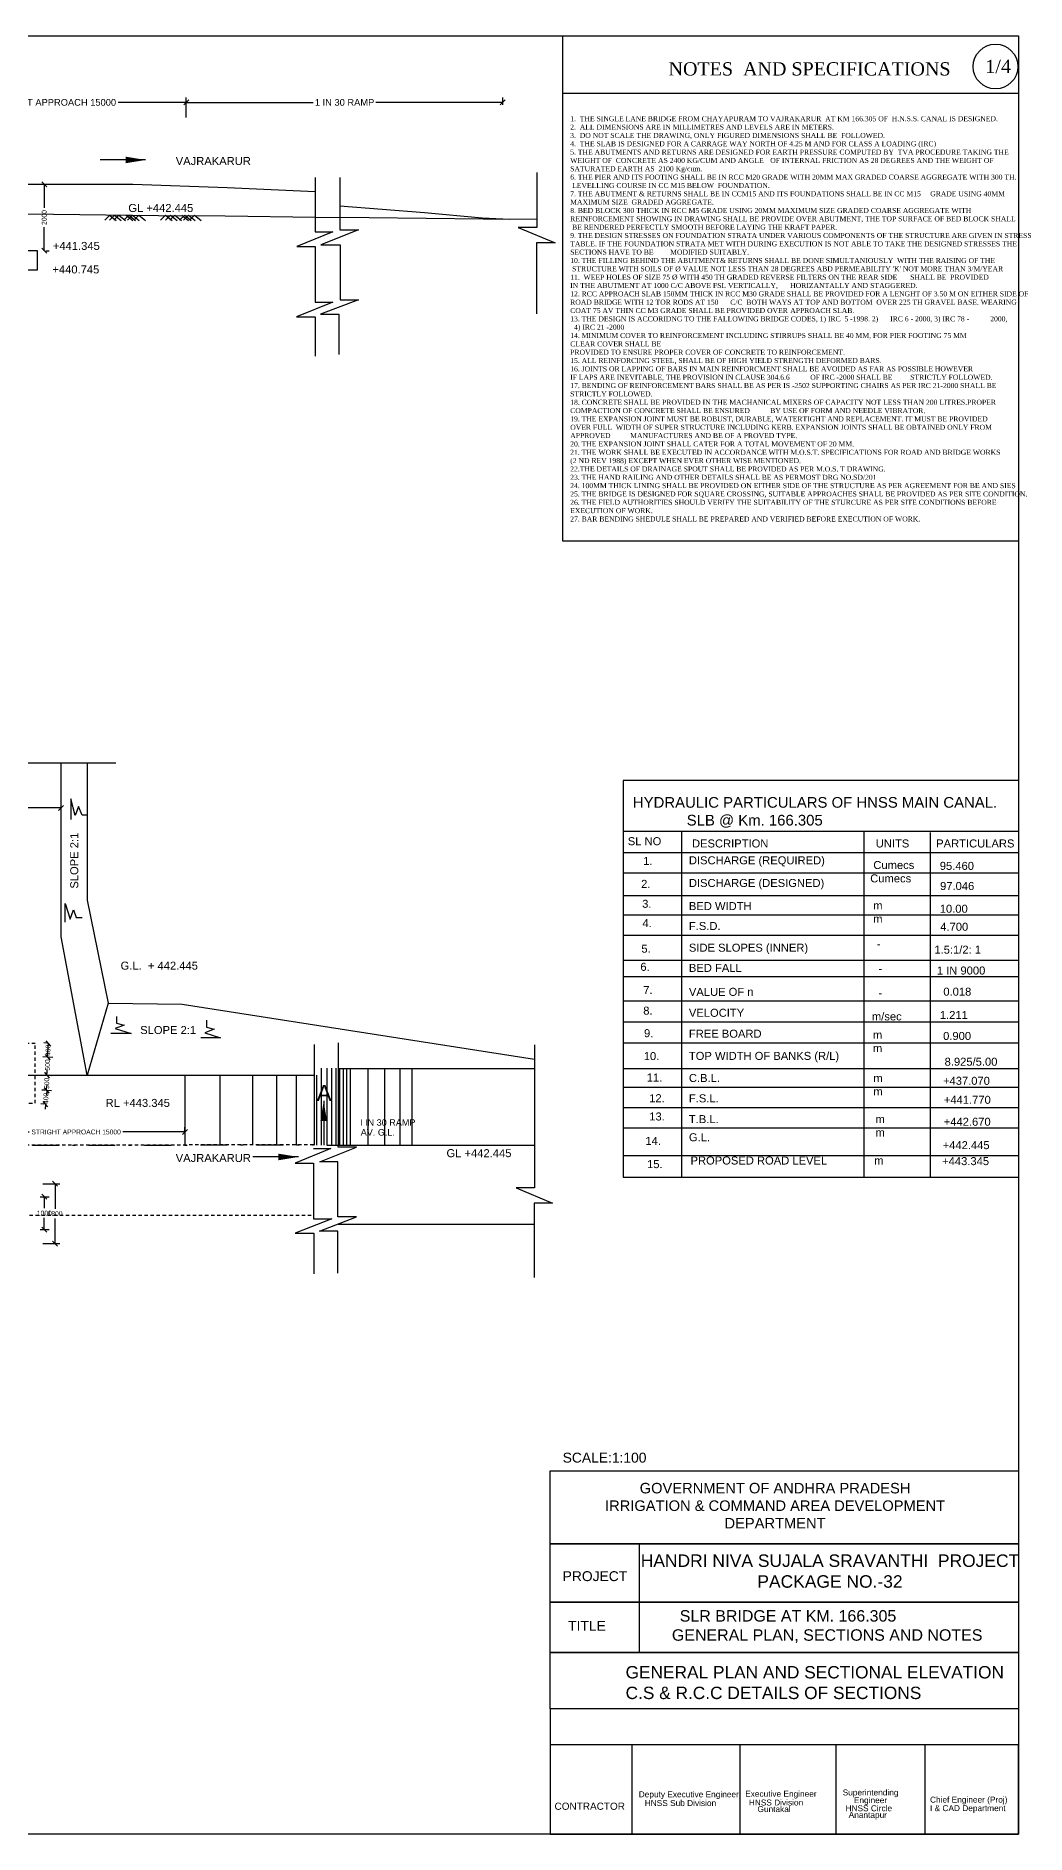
# Model space of a CAD drawing. Header units: inches. Extents: x 214 to 450, y 289 to 479.
# Drawn here: x 273.6 to 310.8, y 289.3 to 356.7 of the extents above; entities that cross this region are included whole.
import ezdxf

# ---------------------------------------------------------------- set-up
doc = ezdxf.new("R2010")
doc.units = ezdxf.units.IN
doc.header["$MEASUREMENT"] = 0
doc.linetypes.add('DASHDOT', pattern=[1, 0.5, -0.25, 0, -0.25])
doc.linetypes.add('HIDDEN', pattern=[9.525, 6.35, -3.175])
for name, color, linetype in [('DIMENSION', 255, 'Continuous'), ('DRAWING', 2, 'Continuous'), ('HATCH', 7, 'Continuous'), ('TEXT', 255, 'Continuous')]:
    doc.layers.add(name, color=color, linetype=linetype)
doc.styles.get("Standard").update_dxf_attribs({"font": 'arial.ttf'})
doc.dimstyles.get("Standard").update_dxf_attribs({"dimtxt": 0.18, "dimasz": 0.1875, "dimexe": 0.18, "dimexo": 0.0625, "dimgap": 0.09, "dimtad": 0, "dimtih": 1, "dimtoh": 1, "dimdec": 4, "dimzin": 0, "dimdsep": 46, "dimtxsty": 'Standard', "dimcen": 0.09, "dimadec": 0, "dimazin": 0, "dimtfac": 1, "dimtdec": 4, "dimtofl": 0, "dimtmove": 0, "dimatfit": 3, "dimfxl": 1, "dimtolj": 1, "dimtzin": 0, "dimarcsym": 0})

# ---------------------------------------------------------------- blocks, each defined once
blk = doc.blocks.new('_Oblique')
at = {"color": 0, "linetype": 'ByBlock', "lineweight": -2}
blk.add_line((-0.5, -0.5), (0.5, 0.5), dxfattribs=at)
blk = doc.blocks.new('*D4')
at = {"layer": 'Defpoints', "color": 0, "ltscale": 0.02, "transparency": 16777216}
for p in [(268.891, 315.635), (268.891, 315.583), (279.209, 315.583)]:
    blk.add_point(p, dxfattribs=at)
at = {"layer": 'DIMENSION', "color": 0, "lineweight": -2, "ltscale": 0.02, "transparency": 16777216}
for p, q in [((268.891, 315.645), (268.891, 315.815)), ((268.891, 315.635), (273.376, 315.635)), ((279.209, 315.635), (276.886, 315.635)), ((279.209, 315.645), (279.209, 315.815))]:
    blk.add_line(p, q, dxfattribs=at)
at = {"layer": 'DIMENSION', "color": 0, "lineweight": -2, "ltscale": 0.02, "transparency": 16777216, "xscale": 0.1875, "yscale": 0.1875, "zscale": 0.1875, "rotation": 180}
blk.add_blockref('_Oblique', (268.891, 315.635), dxfattribs=at)
at = {"layer": 'DIMENSION', "color": 0, "lineweight": -2, "ltscale": 0.02, "transparency": 16777216, "xscale": 0.1875, "yscale": 0.1875, "zscale": 0.1875}
blk.add_blockref('_Oblique', (279.209, 315.635), dxfattribs=at)
at = {"layer": 'DIMENSION', "color": 0, "ltscale": 0.02, "transparency": 16777216, "insert": (275.131, 315.635), "char_height": 0.18, "attachment_point": 5}
blk.add_mtext('\\A1;STRIGHT APPROACH 15000', dxfattribs=at)
blk = doc.blocks.new('*D5')
at = {"layer": 'Defpoints', "color": 0, "ltscale": 0.02, "transparency": 16777216}
for p in [(273.982, 318.452), (274.072, 318.447), (273.947, 317.769)]:
    blk.add_point(p, dxfattribs=at)
at = {"layer": 'DIMENSION', "color": 0, "lineweight": -2, "ltscale": 0.02, "transparency": 16777216}
for p, q in [((274.045, 318.449), (274.252, 318.438)), ((274.072, 318.447), (274.072, 318.437)), ((274.009, 317.766), (274.216, 317.755)), ((274.037, 317.765), (274.042, 317.859))]:
    blk.add_line(p, q, dxfattribs=at)
at = {"layer": 'DIMENSION', "color": 0, "lineweight": -2, "ltscale": 0.02, "transparency": 16777216, "xscale": 0.1875, "yscale": 0.1875, "zscale": 0.1875}
for p, rotation in [((274.072, 318.447), 86.99053569068286), ((274.037, 317.765), 266.9905356906829)]:
    blk.add_blockref('_Oblique', p, dxfattribs=dict(at, rotation=rotation))
at = {"layer": 'DIMENSION', "color": 0, "ltscale": 0.02, "transparency": 16777216, "insert": (274.057, 318.148), "char_height": 0.18, "attachment_point": 5, "rotation": 90}
blk.add_mtext('\\A1;500', dxfattribs=at)
blk = doc.blocks.new('*D6')
at = {"layer": 'Defpoints', "color": 0, "ltscale": 0.02, "transparency": 16777216}
for p in [(273.997, 317.765), (274.037, 317.765), (273.988, 317.198)]:
    blk.add_point(p, dxfattribs=at)
at = {"layer": 'DIMENSION', "color": 0, "lineweight": -2, "ltscale": 0.02, "transparency": 16777216}
for p, q in [((274.037, 317.765), (274.04, 317.952)), ((274.06, 317.764), (274.217, 317.762)), ((274.027, 317.197), (274.024, 317.01)), ((274.05, 317.197), (274.207, 317.194))]:
    blk.add_line(p, q, dxfattribs=at)
at = {"layer": 'DIMENSION', "color": 0, "lineweight": -2, "ltscale": 0.02, "transparency": 16777216, "xscale": 0.1875, "yscale": 0.1875, "zscale": 0.1875}
for p, rotation in [((274.037, 317.765), 269.0419092691948), ((274.027, 317.197), 89.04190926919476)]:
    blk.add_blockref('_Oblique', p, dxfattribs=dict(at, rotation=rotation))
at = {"layer": 'DIMENSION', "color": 0, "ltscale": 0.02, "transparency": 16777216, "insert": (274.031, 317.46), "char_height": 0.18, "attachment_point": 5, "rotation": 90}
blk.add_mtext('\\A1;500', dxfattribs=at)
blk = doc.blocks.new('*D12')
at = {"layer": 'Defpoints', "color": 0, "ltscale": 0.02, "transparency": 16777216}
for p in [(274.023, 317.195), (274.027, 317.194), (273.987, 316.675)]:
    blk.add_point(p, dxfattribs=at)
at = {"layer": 'DIMENSION', "color": 0, "lineweight": -2, "ltscale": 0.02, "transparency": 16777216}
for p, q in [((273.965, 317.199), (273.844, 317.208)), ((274.023, 317.195), (274.038, 317.382)), ((273.925, 316.679), (273.804, 316.689)), ((273.984, 316.675), (273.969, 316.488))]:
    blk.add_line(p, q, dxfattribs=at)
at = {"layer": 'DIMENSION', "color": 0, "lineweight": -2, "ltscale": 0.02, "transparency": 16777216, "xscale": 0.1875, "yscale": 0.1875, "zscale": 0.1875}
for p, rotation in [((273.984, 316.675), 85.61074041273172), ((274.023, 317.195), 265.6107404127317)]:
    blk.add_blockref('_Oblique', p, dxfattribs=dict(at, rotation=rotation))
at = {"layer": 'DIMENSION', "color": 0, "ltscale": 0.02, "transparency": 16777216, "insert": (274, 316.896), "char_height": 0.18, "attachment_point": 5, "rotation": 90}
blk.add_mtext('\\A1;400', dxfattribs=at)
blk = doc.blocks.new('*D13')
at = {"layer": 'Defpoints', "color": 0, "ltscale": 0.02, "transparency": 16777216}
for p in [(274.098, 318.957), (274.112, 318.956), (274.072, 318.437)]:
    blk.add_point(p, dxfattribs=at)
at = {"layer": 'DIMENSION', "color": 0, "lineweight": -2, "ltscale": 0.02, "transparency": 16777216}
for p, q in [((274.049, 318.961), (273.918, 318.971)), ((274.058, 318.438), (274.098, 318.957)), ((274.01, 318.441), (273.879, 318.451))]:
    blk.add_line(p, q, dxfattribs=at)
at = {"layer": 'DIMENSION', "color": 0, "lineweight": -2, "ltscale": 0.02, "transparency": 16777216, "xscale": 0.1875, "yscale": 0.1875, "zscale": 0.1875}
for p, rotation in [((274.098, 318.957), 85.61074041273167), ((274.058, 318.438), 265.6107404127317)]:
    blk.add_blockref('_Oblique', p, dxfattribs=dict(at, rotation=rotation))
at = {"layer": 'DIMENSION', "color": 0, "ltscale": 0.02, "transparency": 16777216, "insert": (274.078, 318.697), "char_height": 0.18, "attachment_point": 5, "rotation": 90}
blk.add_mtext('\\A1;400', dxfattribs=at)
blk = doc.blocks.new('*D22')
at = {"layer": 'Defpoints', "color": 0, "ltscale": 0.02, "transparency": 16777216}
for p in [(273.824, 313.696), (273.824, 311.455), (274.341, 311.455)]:
    blk.add_point(p, dxfattribs=at)
at = {"layer": 'DIMENSION', "color": 0, "lineweight": -2, "ltscale": 0.02, "transparency": 16777216}
for p, q in [((273.886, 313.696), (274.521, 313.696)), ((274.341, 313.696), (274.341, 312.757)), ((274.341, 311.455), (274.341, 312.393)), ((273.886, 311.455), (274.521, 311.455))]:
    blk.add_line(p, q, dxfattribs=at)
at = {"layer": 'DIMENSION', "color": 0, "lineweight": -2, "ltscale": 0.02, "transparency": 16777216, "xscale": 0.1875, "yscale": 0.1875, "zscale": 0.1875}
for p, rotation in [((274.341, 313.696), 90), ((274.341, 311.455), 270)]:
    blk.add_blockref('_Oblique', p, dxfattribs=dict(at, rotation=rotation))
at = {"layer": 'DIMENSION', "color": 0, "ltscale": 0.02, "transparency": 16777216, "insert": (274.341, 312.575), "char_height": 0.18, "attachment_point": 5}
blk.add_mtext('\\A1;1800', dxfattribs=at)
blk = doc.blocks.new('*D23')
at = {"layer": 'Defpoints', "color": 0, "ltscale": 0.02, "transparency": 16777216}
for p in [(273.72, 313.207), (273.72, 311.98), (273.938, 311.98)]:
    blk.add_point(p, dxfattribs=at)
at = {"layer": 'DIMENSION', "color": 0, "lineweight": -2, "ltscale": 0.02, "transparency": 16777216}
for p, q in [((273.783, 313.207), (274.118, 313.207)), ((273.938, 313.207), (273.938, 312.775)), ((273.938, 311.98), (273.938, 312.412)), ((273.783, 311.98), (274.118, 311.98))]:
    blk.add_line(p, q, dxfattribs=at)
at = {"layer": 'DIMENSION', "color": 0, "lineweight": -2, "ltscale": 0.02, "transparency": 16777216, "xscale": 0.1875, "yscale": 0.1875, "zscale": 0.1875}
for p, rotation in [((273.938, 313.207), 90.00502150861927), ((273.938, 311.98), 270.0050215086193)]:
    blk.add_blockref('_Oblique', p, dxfattribs=dict(at, rotation=rotation))
at = {"layer": 'DIMENSION', "color": 0, "ltscale": 0.02, "transparency": 16777216, "insert": (273.938, 312.594), "char_height": 0.18, "attachment_point": 5}
blk.add_mtext('\\A1;1000', dxfattribs=at)
blk = doc.blocks.new('*D69')
at = {"layer": 'Defpoints', "color": 0, "ltscale": 0.02, "transparency": 16777216}
for p in [(267.404, 327.831), (274.559, 327.831), (274.559, 327.783)]:
    blk.add_point(p, dxfattribs=at)
at = {"layer": 'DIMENSION', "color": 0, "lineweight": -2, "ltscale": 0.02, "transparency": 16777216}
for p, q in [((267.404, 327.783), (270.517, 327.783)), ((267.404, 327.769), (267.404, 327.603)), ((274.559, 327.783), (271.446, 327.783)), ((274.559, 327.769), (274.559, 327.603))]:
    blk.add_line(p, q, dxfattribs=at)
at = {"layer": 'DIMENSION', "color": 0, "lineweight": -2, "ltscale": 0.02, "transparency": 16777216, "xscale": 0.1875, "yscale": 0.1875, "zscale": 0.1875, "rotation": 180}
blk.add_blockref('_Oblique', (267.404, 327.783), dxfattribs=at)
at = {"layer": 'DIMENSION', "color": 0, "lineweight": -2, "ltscale": 0.02, "transparency": 16777216, "xscale": 0.1875, "yscale": 0.1875, "zscale": 0.1875}
blk.add_blockref('_Oblique', (274.559, 327.783), dxfattribs=at)
at = {"layer": 'DIMENSION', "color": 0, "ltscale": 0.02, "transparency": 16777216, "insert": (270.982, 327.783), "char_height": 0.25, "attachment_point": 5}
blk.add_mtext('\\A1;5925', dxfattribs=at)
blk = doc.blocks.new('*D94')
at = {"layer": 'Defpoints', "color": 0, "ltscale": 0.02, "transparency": 16777216}
for p in [(273.928, 351.161), (273.934, 351.161), (273.928, 348.663)]:
    blk.add_point(p, dxfattribs=at)
at = {"layer": 'DIMENSION', "color": 0, "lineweight": -2, "ltscale": 0.02, "transparency": 16777216}
for p, q in [((273.934, 351.161), (273.934, 350.272)), ((273.991, 351.161), (274.114, 351.161)), ((273.934, 348.663), (273.934, 349.552)), ((273.991, 348.663), (274.114, 348.663))]:
    blk.add_line(p, q, dxfattribs=at)
at = {"layer": 'DIMENSION', "color": 0, "lineweight": -2, "ltscale": 0.02, "transparency": 16777216, "xscale": 0.1875, "yscale": 0.1875, "zscale": 0.1875}
for p, rotation in [((273.934, 351.161), 90), ((273.934, 348.663), 270)]:
    blk.add_blockref('_Oblique', p, dxfattribs=dict(at, rotation=rotation))
at = {"layer": 'DIMENSION', "color": 0, "ltscale": 0.02, "transparency": 16777216, "insert": (273.934, 349.912), "char_height": 0.18, "attachment_point": 5, "rotation": 90}
blk.add_mtext('\\A1;2000', dxfattribs=at)
blk = doc.blocks.new('*D105')
at = {"layer": 'Defpoints', "color": 0, "ltscale": 0.02, "transparency": 16777216}
for p in [(279.263, 354.067), (291.131, 354.225), (291.131, 354.067)]:
    blk.add_point(p, dxfattribs=at)
at = {"layer": 'DIMENSION', "color": 0, "lineweight": -2, "ltscale": 0.02, "transparency": 16777216}
for p, q in [((279.263, 354.13), (279.263, 354.405)), ((279.263, 354.225), (284.017, 354.225)), ((291.131, 354.225), (286.376, 354.225)), ((291.131, 354.13), (291.131, 354.405))]:
    blk.add_line(p, q, dxfattribs=at)
at = {"layer": 'DIMENSION', "color": 0, "lineweight": -2, "ltscale": 0.02, "transparency": 16777216, "xscale": 0.1875, "yscale": 0.1875, "zscale": 0.1875, "rotation": 180}
blk.add_blockref('_Oblique', (279.263, 354.225), dxfattribs=at)
at = {"layer": 'DIMENSION', "color": 0, "lineweight": -2, "ltscale": 0.02, "transparency": 16777216, "xscale": 0.1875, "yscale": 0.1875, "zscale": 0.1875}
blk.add_blockref('_Oblique', (291.131, 354.225), dxfattribs=at)
at = {"layer": 'DIMENSION', "color": 0, "ltscale": 0.02, "transparency": 16777216, "insert": (285.197, 354.225), "char_height": 0.25, "attachment_point": 5}
blk.add_mtext('\\A1;1 IN 30 RAMP', dxfattribs=at)
blk = doc.blocks.new('*D106')
at = {"layer": 'Defpoints', "color": 0, "ltscale": 0.02, "transparency": 16777216}
for p in [(269.107, 354.225), (269.107, 353.602), (279.263, 353.602)]:
    blk.add_point(p, dxfattribs=at)
at = {"layer": 'DIMENSION', "color": 0, "lineweight": -2, "ltscale": 0.02, "transparency": 16777216}
for p, q in [((269.107, 353.664), (269.107, 354.405)), ((269.107, 354.225), (271.666, 354.225)), ((279.263, 354.225), (276.704, 354.225)), ((279.263, 353.664), (279.263, 354.405))]:
    blk.add_line(p, q, dxfattribs=at)
at = {"layer": 'DIMENSION', "color": 0, "lineweight": -2, "ltscale": 0.02, "transparency": 16777216, "xscale": 0.1875, "yscale": 0.1875, "zscale": 0.1875, "rotation": 180}
blk.add_blockref('_Oblique', (269.107, 354.225), dxfattribs=at)
at = {"layer": 'DIMENSION', "color": 0, "lineweight": -2, "ltscale": 0.02, "transparency": 16777216, "xscale": 0.1875, "yscale": 0.1875, "zscale": 0.1875}
blk.add_blockref('_Oblique', (279.263, 354.225), dxfattribs=at)
at = {"layer": 'DIMENSION', "color": 0, "ltscale": 0.02, "transparency": 16777216, "insert": (274.185, 354.225), "char_height": 0.25, "attachment_point": 5}
blk.add_mtext('\\A1;STRAIGHT APPROACH 15000', dxfattribs=at)

msp = doc.modelspace()

# ---------------------------------------------------------------- linework, layer by layer
at = {"layer": 'DRAWING', "ltscale": 0.02}
msp.add_lwpolyline([(310.47228, 289.32157), (214.2227, 289.32157), (214.2227, 356.71607), (310.47228, 356.71607)], close=True, dxfattribs=at)
for points in [[(293.3737, 356.71607), (293.3737, 337.79686), (310.47228, 337.79686)], [(293.3737, 354.569), (310.47228, 354.569)], [(266.51871, 346.1401), (267.72387, 349.97284), (268.93818, 349.97284), (269.08814, 349.97284), (269.08814, 350.58869), (269.08814, 350.88522), (269.08814, 351.04572), (269.08814, 351.16858), (269.08814, 352.2564), (273.30026, 352.2564), (273.30026, 351.15925), (273.30026, 351.03061), (273.30026, 350.86728), (273.30026, 350.04846), (273.30026, 348.66927), (273.66739, 348.66927), (273.66739, 347.93629), (269.50098, 347.93629), (268.93818, 349.97284)], [(273.30026, 351.15925), (277.25391, 351.15925), (280.79826, 351.04195), (284.09504, 350.88784)], [(284.09504, 351.4139), (284.09504, 349.37948), (284.75968, 349.37948), (283.40231, 348.8298), (284.09085, 348.8298), (284.09085, 346.73776), (284.76131, 346.73776), (283.39551, 346.19451), (284.08936, 346.19451), (284.08936, 344.72049)], [(285.02046, 351.41485), (285.02046, 350.34427), (285.02046, 349.45222), (285.721, 349.45222), (284.30569, 348.89332), (285.02739, 348.89332), (285.02739, 346.82015), (285.71374, 346.82015), (284.29987, 346.28724), (284.98644, 346.28724), (284.98644, 344.78283)], [(292.4088, 351.59575), (292.4088, 349.53894), (291.70466, 349.53894), (293.09313, 348.96461), (292.39003, 348.96461), (292.39003, 346.29878)], [(273.30026, 350.04846), (278.21957, 349.98572), (280.72074, 349.97487), (284.11339, 349.91899), (286.11801, 349.9171), (290.40063, 349.8589), (292.39991, 349.84669)], [(276.39231, 349.99889), (276.20421, 349.80618)], [(276.38581, 349.99889), (276.63502, 349.80439)], [(276.57616, 349.99889), (276.38807, 349.80618)], [(276.73815, 349.99889), (276.55005, 349.80618)], [(276.57412, 349.99889), (276.82333, 349.80439)], [(276.73857, 349.99889), (276.98778, 349.80439)], [(277.10801, 349.99889), (276.91991, 349.80618)], [(277.00245, 349.99889), (277.25165, 349.80439)], [(277.24759, 349.99889), (277.05949, 349.80618)], [(277.10801, 349.99889), (277.35721, 349.80439)], [(277.24759, 349.99889), (277.49679, 349.80439)], [(277.47918, 349.99889), (277.29109, 349.80618)], [(277.47918, 349.99889), (277.72839, 349.80439)], [(278.48593, 349.99889), (278.29784, 349.80618)], [(278.47944, 349.99889), (278.72865, 349.80439)], [(278.66979, 349.99889), (278.48169, 349.80618)], [(278.83177, 349.99889), (278.64368, 349.80618)], [(278.66775, 349.99889), (278.91695, 349.80439)], [(278.8322, 349.99889), (279.0814, 349.80439)], [(279.20163, 349.99889), (279.01354, 349.80618)], [(279.09607, 349.99889), (279.34528, 349.80439)], [(279.34121, 349.99889), (279.15312, 349.80618)], [(279.20163, 349.99889), (279.45084, 349.80439)], [(279.34121, 349.99889), (279.59042, 349.80439)], [(279.57281, 349.99889), (279.38471, 349.80618)], [(279.57281, 349.99889), (279.82202, 349.80439)], [(285.02046, 350.34427), (288.19195, 350.09385), (290.35394, 349.90525), (291.40027, 349.8528)], [(243.98689, 318.49435), (245.16093, 324.41742), (245.16093, 329.45042), (251.23075, 329.45042), (257.29504, 329.45042), (263.18979, 329.45042), (263.20936, 330.05907), (263.63784, 328.88407), (263.63784, 329.47381), (267.40411, 329.47381), (274.57173, 329.47381), (275.54913, 329.47381), (276.62063, 329.47381)], [(275.54481, 317.76388), (274.56812, 322.94561), (274.57173, 329.47381)], [(275.54913, 329.47381), (275.54913, 324.32845), (276.33544, 320.46451), (279.10614, 320.42399), (292.32583, 318.3699)], [(275.55101, 327.50518), (275.352, 327.50518), (275.22053, 327.83794), (275.08904, 327.50302), (274.93244, 328.11678), (274.93244, 327.34712)], [(274.72025, 323.49472), (274.72025, 324.20188), (274.90135, 323.61807), (275.03719, 323.95931), (275.12773, 323.67151), (275.35411, 323.67151)], [(276.33544, 320.46451), (275.54481, 317.76388)], [(276.64602, 319.96578), (276.64602, 319.71692), (276.93641, 319.63885), (276.58996, 319.51645), (277.19202, 319.33076), (276.42941, 319.33076)], [(280.02077, 319.8306), (280.02077, 319.57042), (280.30789, 319.49059), (279.95565, 319.34572), (280.55059, 319.16537), (279.81063, 319.16537)], [(284.05569, 318.91849), (284.05569, 315.14757)], [(284.95416, 318.97811), (284.95416, 318.01657), (284.95416, 315.14607)], [(292.32583, 318.90318), (292.32583, 318.01657), (292.32583, 313.54733), (291.63507, 313.54733), (292.9988, 312.96619), (292.30223, 312.96619), (292.30223, 312.09841), (292.30223, 310.17701)], [(219.79599, 317.76388), (284.05687, 317.76388)], [(279.20152, 317.76388), (279.20152, 315.14757)], [(280.52294, 317.76388), (280.52294, 315.14757)], [(281.75096, 317.76388), (281.75096, 315.14757)], [(282.64083, 317.76388), (282.64083, 315.14757)], [(283.38633, 317.76388), (283.38633, 315.14757)], [(284.14936, 317.76388), (284.14936, 315.14757)], [(284.31443, 318.03119), (284.31443, 315.14757)], [(284.53068, 318.03119), (284.53068, 315.14757)], [(284.70167, 318.03119), (284.70167, 315.14757)], [(284.86717, 318.03119), (284.86717, 315.14757)], [(284.95416, 318.01657), (285.00981, 318.01657), (285.14375, 318.01657), (285.26005, 318.01657), (285.40367, 318.01657), (286.06206, 318.01657), (286.69664, 318.01657), (287.25965, 318.01657), (287.71523, 318.01657), (292.32583, 318.01657)], [(285.01218, 318.01657), (285.01218, 315.14757)], [(285.14655, 318.01657), (285.14655, 315.14757)], [(285.26586, 318.01657), (285.26586, 315.14757)], [(285.40689, 318.01657), (285.40689, 315.14757)], [(286.06798, 318.01657), (286.06798, 315.14757)], [(286.6961, 318.01657), (286.6961, 315.14757)], [(287.26551, 318.01657), (287.26551, 315.14757)], [(287.72007, 318.01657), (287.72007, 315.14757)], [(284.03467, 315.01083), (284.67935, 315.01083), (283.35003, 314.46169), (284.03483, 314.46169), (284.03483, 312.3792), (284.71559, 312.3792), (283.34514, 311.84185), (284.04085, 311.84185), (284.04085, 310.32332)], [(284.94083, 310.34034), (284.94083, 311.91405), (284.26098, 311.91405), (285.64514, 312.45162), (284.94938, 312.45162), (284.94938, 314.5226), (284.26404, 314.5226), (285.64057, 315.07166), (284.95416, 315.07166), (284.95416, 315.14607)], [(284.53068, 315.14757), (292.3176, 315.14757)], [(284.95306, 312.18283), (292.30223, 312.18283)]]:
    msp.add_lwpolyline(points, dxfattribs=at)
at = {"layer": 'DRAWING', "linetype": 'HIDDEN', "ltscale": 0.02}
for points in [[(284.03682, 315.15346), (269.95736, 315.13629), (269.95736, 316.71228), (273.59862, 316.71228), (273.59862, 318.95508), (265.99059, 318.95508), (265.99059, 315.13146)], [(219.80842, 312.5127), (284.04392, 312.5127)]]:
    msp.add_lwpolyline(points, dxfattribs=at)
at = {"layer": 'DRAWING', "linetype": 'DASHDOT', "ltscale": 2}
msp.add_lwpolyline([(218.88897, 315.07402), (284.03682, 315.15346)], dxfattribs=at)
at = {"layer": 'DRAWING', "ltscale": 0.02}
msp.add_circle((309.60665, 355.57085), 0.83804, dxfattribs=at)
at = {"layer": 'HATCH', "ltscale": 0.02}
msp.add_lwpolyline([(292.91321, 294.01882), (292.91321, 292.66591)], dxfattribs=at)
at = {"layer": 'TEXT', "ltscale": 0.02}
for points in [[(310.47228, 328.81), (295.64979, 328.81), (295.64979, 313.93987)], [(310.47228, 328.81), (310.47228, 313.93987)], [(295.64979, 326.91611), (310.46943, 326.91611)], [(297.83516, 326.91611), (297.83516, 313.93987)], [(304.66752, 326.91611), (304.66752, 313.93987)], [(307.16101, 326.85461), (307.16101, 313.93987)], [(295.64979, 326.11022), (310.46822, 326.11022)], [(295.64979, 325.34787), (310.46708, 325.34787)], [(295.64979, 324.49843), (310.4658, 324.49843)], [(295.64979, 323.77967), (310.46472, 323.77967)], [(295.64979, 323.01732), (310.46357, 323.01732)], [(295.64979, 322.07274), (310.46215, 322.07274)], [(295.64979, 321.46289), (310.46124, 321.46289)], [(295.64979, 320.54809), (310.45986, 320.54809)], [(295.64979, 319.76397), (310.45868, 319.76397)], [(295.64979, 318.97985), (310.4575, 318.97985)], [(295.64979, 318.01682), (310.45606, 318.01682)], [(295.64979, 317.31983), (310.45501, 317.31983)], [(295.64979, 316.55748), (310.45386, 316.55748)], [(295.64979, 315.79517), (310.45272, 315.79517)], [(295.64979, 314.75702), (310.45115, 314.75702)], [(295.64979, 313.93987), (310.44993, 313.93987)], [(310.47228, 294.01882), (310.47228, 292.66591)], [(295.96469, 292.66591), (295.96469, 289.32157)], [(300.02418, 292.66591), (300.02418, 289.32157)], [(303.61474, 292.66591), (303.61474, 289.32157)], [(306.95632, 292.66591), (306.95632, 289.32157)]]:
    msp.add_lwpolyline(points, dxfattribs=at)
for points in [[(292.91321, 302.93052), (310.47228, 302.93052), (310.47228, 300.20427), (292.91321, 300.20427)], [(292.91321, 300.20427), (310.47228, 300.20427), (310.47228, 298.01481), (292.91321, 298.01481)], [(292.91321, 300.20427), (296.23902, 300.20427), (296.23902, 296.12605), (292.91321, 296.12605)], [(292.91321, 298.01481), (310.47228, 298.01481), (310.47228, 296.12605), (292.91321, 296.12605)], [(292.91321, 296.12605), (310.47228, 296.12605), (310.47228, 294.01882), (292.91321, 294.01882)], [(292.91321, 289.32157), (310.47228, 289.32157), (310.47228, 292.66591), (292.91321, 292.66591)]]:
    msp.add_lwpolyline(points, close=True, dxfattribs=at)

# ---------------------------------------------------------------- texts
at = {"layer": 'TEXT'}
for s, height, p in [('VAJRAKARUR', 0.3, (278.86599, 351.87924)), ('GL +442.445', 0.3, (277.08875, 350.11898)), ('+441.345', 0.3, (274.25872, 348.69653)), ('+440.745', 0.3, (274.24144, 347.81568)), ('G.L.  + 442.445', 0.3, (276.7978, 321.71978)), ('SLOPE 2:1', 0.3, (277.53338, 319.30729)), ('RL +443.345', 0.3, (276.23666, 316.57489)), ('A', 0.6, (284.15261, 316.80083)), ('I IN 30 RAMP', 0.243, (285.77956, 315.86944)), ('AV. G.L.', 0.243, (285.8036, 315.50099)), ('VAJRAKARUR', 0.3, (278.86599, 314.51041)), ('GL +442.445', 0.3, (289.01975, 314.69057)), ('SLR BRIDGE AT KM. 166.305 ', 0.4286703, (297.76623, 297.28459)), ('Deputy Executive Engineer', 0.2226859, (296.22869, 290.6994)), ('HNSS Sub Division', 0.2226859, (296.45286, 290.37203)), (' Executive Engineer', 0.2226859, (300.13272, 290.71919)), ('HNSS Division', 0.2226859, (300.35689, 290.39183)), ('Superintending ', 0.2226859, (303.87591, 290.76862)), ('Chief Engineer (Proj)', 0.2226859, (307.15142, 290.49931)), ('Guntakal', 0.222686, (300.68158, 290.14403)), ('HNSS Circle', 0.2226859, (303.98286, 290.17657)), ('Anantapur', 0.222686, (304.10083, 289.92877)), ('I & CAD Department', 0.2226859, (307.15148, 290.18006))]:
    msp.add_text(s, height=height, dxfattribs=at).set_placement(p)
msp.add_text('SLOPE 2:1', height=0.3, rotation=90, dxfattribs=at).set_placement((275.21069, 324.75601))
for s, insert, char_height, width, attachment_point in [('{\\fTimes New Roman|b0|i0|c0|p18;NOTES  AND SPECIFICATIONS}', (297.34598, 355.73119), 0.4970313, 47.9052229, 1), ('{\\fTimes New Roman|b0|i0|c0|p18;1/4}', (309.22638, 355.82437), 0.4970313, 47.9052229, 1), ("{\\fTimes New Roman|b0|i0|c0|p18;\\P1.  THE SINGLE LANE BRIDGE FROM CHAYAPURAM TO VAJRAKARUR  AT KM 166.305 OF  H.N.S.S. CANAL IS DESIGNED.\\P2.  ALL DIMENSIONS ARE IN MILLIMETRES AND LEVELS ARE IN METERS. \\P3.  DO NOT SCALE THE DRAWING, ONLY FIGURED DIMENSIONS SHALL BE  FOLLOWED.\\P4.  THE SLAB IS DESIGNED FOR A CARRAGE WAY NORTH OF 4.25 M AND FOR CLASS A LOADING (IRC)\\P5. THE ABUTMENTS AND RETURNS ARE DESIGNED FOR EARTH PRESSURE COMPUTED BY  TVA PROCEDURE TAKING THE \\PWEIGHT OF  CONCRETE AS 2400 KG/CUM AND ANGLE ^IOF INTERNAL FRICTION AS 28 DEGREES AND THE WEIGHT OF \\PSATURATED EARTH AS  2100 Kg/cum.\\P6. THE PIER AND ITS FOOTING SHALL BE IN RCC M20 GRADE WITH 20MM MAX GRADED COARSE AGGREGATE WITH 300 TH.\\P LEVELLING COURSE IN CC M15 BELOW  FOUNDATION.\\P7. THE ABUTMENT & RETURNS SHALL BE IN CCM15 AND ITS FOUNDATIONS SHALL BE IN CC M15 ^IGRADE USING 40MM \\PMAXIMUM SIZE  GRADED AGGREGATE.\\P8. BED BLOCK 300 THICK IN RCC M5 GRADE USING 20MM MAXIMUM SIZE GRADED COARSE AGGREGATE WITH \\PREINFORCEMENT SHOWING IN DRAWING SHALL BE PROVIDE OVER ABUTMENT, THE TOP SURFACE OF BED BLOCK SHALL\\P BE RENDERED PERFECTLY SMOOTH BEFORE LAYING THE KRAFT PAPER.\\P9. THE DESIGN STRESSES ON FOUNDATION STRATA UNDER VARIOUS COMPONENTS OF THE STRUCTURE ARE GIVEN IN STRESS \\PTABLE. IF THE FOUNDATION STRATA MET WITH DURING EXECUTION IS NOT ABLE TO TAKE THE DESIGNED STRESSES THE ^I\\PSECTIONS HAVE TO BE ^IMODIFIED SUITABLY.\\P10. THE FILLING BEHIND THE ABUTMENT& RETURNS SHALL BE DONE SIMULTANIOUSLY  WITH THE RAISING OF THE\\P STRUCTURE WITH SOILS OF Ø VALUE NOT LESS THAN 28 DEGREES ABD PERMEABILITY 'K' NOT MORE THAN 3/M/YEAR\\P11.  WEEP HOLES OF SIZE 75 Ø WITH 450 TH GRADED REVERSE FILTERS ON THE REAR SIDE ^ISHALL BE ^IPROVIDED \\PIN THE ABUTMENT AT 1000 C/C ABOVE FSL VERTICALLY, ^IHORIZANTALLY AND ^ISTAGGERED.\\P12. RCC APPROACH SLAB 150MM THICK IN RCC M30 GRADE SHALL BE PROVIDED FOR A LENGHT OF 3.50 M ON EITHER SIDE OF \\PROAD BRIDGE WITH 12 TOR RODS AT 150 ^IC/C  BOTH WAYS AT TOP AND BOTTOM  OVER 225 TH GRAVEL BASE. WEARING \\PCOAT 75 AV THIN CC M3 GRADE SHALL BE PROVIDED OVER ^IAPPROACH SLAB.\\P13. THE DESIGN IS ACCORIDNG TO THE FALLOWING BRIDGE CODES, 1) IRC  5 -1998. 2) ^IIRC 6 - 2000, 3) IRC 78 - ^I2000, \\P  4) IRC 21 -2000\\P14. MINIMUM COVER TO REINFORCEMENT INCLUDING STIRRUPS SHALL BE 40 MM, FOR PIER FOOTING 75 MM \\PCLEAR COVER SHALL BE \\PPROVIDED TO ENSURE PROPER COVER OF CONCRETE TO REINFORCEMENT.\\P15. ALL REINFORCING STEEL, SHALL BE OF HIGH YIELD STRENGTH DEFORMED BARS.\\P16. JOINTS OR LAPPING OF BARS IN MAIN REINFORCMENT SHALL BE AVOIDED AS FAR AS POSSIBLE HOWEVER \\PIF LAPS ARE INEVITABLE, THE PROVISION IN CLAUSE 304.6.6 ^IOF IRC -2000 SHALL BE ^ISTRICTLY FOLLOWED.\\P17. BENDING OF REINFORCEMENT BARS SHALL BE AS PER IS -2502 SUPPORTING CHAIRS AS PER IRC 21-2000 SHALL BE \\PSTRICTLY FOLLOWED.\\P18. CONCRETE SHALL BE PROVIDED IN THE MACHANICAL MIXERS OF CAPACITY NOT LESS THAN 200 LITRES.PROPER \\PCOMPACTION OF CONCRETE SHALL BE ENSURED ^IBY USE OF FORM AND NEEDLE VIBRATOR.\\P19. THE EXPANSION JOINT MUST BE ROBUST, DURABLE, WATERTIGHT AND REPLACEMENT. IT MUST BE PROVIDED \\POVER FULL  WIDTH OF SUPER STRUCTURE INCLUDING KERB. EXPANSION JOINTS SHALL BE OBTAINED ONLY FROM \\PAPPROVED ^IMANUFACTURES AND BE OF A PROVED TYPE.\\P20. THE EXPANSION JOINT SHALL CATER FOR A TOTAL MOVEMENT OF 20 MM.\\P21. THE WORK SHALL BE EXECUTED IN ACCORDANCE WITH M.O.S.T. SPECIFICATIONS FOR ROAD AND BRIDGE WORKS \\P(2 ND REV 1988) EXCEPT WHEN EVER OTHER WISE MENTIONED.\\P22.THE DETAILS OF DRAINAGE SPOUT SHALL BE PROVIDED AS PER M.O.S. T DRAWING.\\P23. THE HAND RAILING AND OTHER DETAILS SHALL BE AS PERMOST DRG NO.SD/201\\P24. 100MM THICK LINING SHALL BE PROVIDED ON EITHER SIDE OF THE STRUCTURE AS PER AGREEMENT FOR BE AND SIES\\P25. THE BRIDGE IS DESIGNED FOR SQUARE CROSSING, SUITABLE APPROACHES SHALL BE PROVIDED AS PER SITE CONDITION.\\P26. THE FIELD AUTHORITIES SHOULD VERIFY THE SUITABILITY OF THE STURCURE AS PER SITE CONDITIONS BEFORE \\PEXECUTION OF WORK.\\P27. BAR BENDING SHEDULE SHALL BE PREPARED AND VERIFIED BEFORE EXECUTION OF WORK.\\P\\P\\P\\P\\P }", (293.65891, 354.0204), 0.1875, 20.8956956, 1), ('\\PHYDRAULIC PARTICULARS OF HNSS MAIN CANAL.                                   SLB @ Km. 166.305', (296.00865, 328.85632), 0.399994, 17.0113797, 1), (' SL NO', (295.70041, 326.68453), 0.299995, 2.2119873, 1), (' DESCRIPTION ', (298.1098, 326.59976), 0.2999955, 5.1127464, 1), ('UNITS', (305.11572, 326.59976), 0.299995, 1.9910198, 1), ('PARTICULARS', (307.38245, 326.59976), 0.2999955, 4.7688245, 1), ('1.', (296.39547, 325.94362), 0.299995, 0.442863, 1), ('DISCHARGE (REQUIRED)', (298.1098, 325.96843), 0.2999955, 8.3649261, 1), (' Cumecs \\PCumecs \\P ', (304.90985, 325.79122), 0.299995, 1.8715065, 1), (' 95.460 ', (307.4013, 325.75918), 0.299995, 1.6511212, 1), ('2.', (296.31863, 325.08468), 0.299995, 0.442863, 1), ('DISCHARGE (DESIGNED)', (298.1098, 325.11899), 0.2999955, 8.3266373, 1), ('\\P97.046', (307.52908, 325.50514), 0.299995, 2.0428073, 1), ('3.', (296.35608, 324.33909), 0.299995, 0.442863, 1), ('BED WIDTH', (298.1098, 324.25308), 0.299995, 3.7868682, 1), ('m \\Pm ', (305.0218, 324.2781), 0.299995, 0.3527785, 1), ('4.', (296.36698, 323.61373), 0.299995, 0.442863, 1), ('F.S.D.', (298.1098, 323.50686), 0.299995, 1.8490461, 1), ('10.00', (307.51692, 324.1537), 0.299995, 1.0926574, 1), (' 4.700 \\P', (307.41883, 323.47832), 0.299995, 1.3718893, 1), ('5.', (296.32683, 322.65617), 0.299995, 0.442863, 1), ('SIDE SLOPES (INNER)', (298.1098, 322.6933), 0.2999955, 30.4887259, 1), ('-', (305.15759, 322.83837), 0.3, 0.3527785, 1), (' 1.5:1/2: 1 ', (307.19858, 322.61899), 0.2999955, 2.1984129, 1), ('6.', (296.29024, 321.97536), 0.299995, 0.442863, 1), ('BED FALL', (298.1098, 321.9363), 0.299995, 3.2027092, 1), ('-', (305.222, 321.90928), 0.3, 0.3527785, 1), ('1 IN 9000', (307.40708, 321.83692), 0.299995, 2.0985297, 1), ('7.', (296.39752, 321.10552), 0.299995, 0.442863, 1), ('VALUE OF n', (298.1098, 321.03763), 0.299995, 3.9600151, 1), ('-', (305.222, 320.99448), 0.3, 0.3527785, 1), (' 0.018 \\P', (307.53434, 321.04482), 0.299995, 1.3738505, 1), ('8.', (296.39752, 320.33375), 0.299995, 0.442863, 1), ('VELOCITY', (298.1098, 320.25351), 0.299995, 3.4236324, 1), ('m/sec', (304.97194, 320.11793), 0.299995, 1.3012846, 1), (' 1.211', (307.4031, 320.16926), 0.299995, 1.3731151, 1), ('9.', (296.42623, 319.48875), 0.299995, 0.442863, 1), ('FREE BOARD', (298.1098, 319.46939), 0.299995, 4.4174481, 1), ('m \\Pm ', (305.01047, 319.42936), 0.299995, 0.3527785, 1), (' 0.900 \\P', (307.52571, 319.3849), 0.299995, 1.3718893, 1), ('10.', (296.41695, 318.63098), 0.299995, 0.442863, 1), ('TOP WIDTH OF BANKS (R/L)', (298.1098, 318.63738), 0.2999955, 9.2886021, 1), (' 8.925/5.00 ', (307.58197, 318.4195), 0.2999955, 2.4885719, 1), ('11.', (296.52822, 317.82765), 0.299995, 0.442863, 1), ('C.B.L.', (298.1098, 317.80937), 0.299995, 1.8334595, 1), ('m \\Pm ', (305.02612, 317.8047), 0.299995, 0.3527785, 1), (' +437.070', (307.52107, 317.7038), 0.299995, 2.2247847, 1), ('12.', (296.62104, 317.05191), 0.299995, 0.442863, 1), ('F.S.L.', (298.1098, 317.04702), 0.299995, 1.7338408, 1), ('\\P +441.770', (307.55382, 317.49251), 0.299995, 2.2247847, 1), ('13.', (296.62245, 316.3667), 0.299995, 0.442863, 1), ('T.B.L.', (298.1098, 316.26826), 0.299995, 1.7745015, 1), ('m \\Pm ', (305.10716, 316.2663), 0.299995, 0.3527785, 1), (' +442.670', (307.54922, 316.16944), 0.299995, 2.2247847, 1), ('14.', (296.47846, 315.45283), 0.299995, 0.442863, 1), ('G.L.', (298.1098, 315.58807), 0.299995, 8.365265, 1), (' \\P +442.445', (307.50936, 315.7918), 0.299995, 2.223559, 1), ('15.', (296.53983, 314.5814), 0.299995, 0.442863, 1), ('PROPOSED ROAD LEVEL', (298.17117, 314.71663), 0.2999955, 8.365265, 1), ('m \\P ', (305.05692, 314.71519), 0.299995, 0.3527785, 1), (' \\P +443.345', (307.48974, 315.19338), 0.299995, 2.223559, 1), ('HANDRI NIVA SUJALA SRAVANTHI  PROJECT\\PPACKAGE NO.-32', (303.39982, 299.80139), 0.4676404, 20.0417294, 2), ('GENERAL PLAN, SECTIONS AND NOTES', (297.47139, 296.99564), 0.4286703, 14.4890569, 1), ('Engineer', (304.29673, 290.7017), 0.222686, 1.2861705, 1)]:
    msp.add_mtext(s, dxfattribs=dict(at, insert=insert, char_height=char_height, width=width, attachment_point=attachment_point))
at = {"layer": 'TEXT', "color": 7}
for s, insert, char_height, width, attachment_point in [('\\pt2.96915;SCALE:1:100', (293.37602, 303.61493), 0.3711431, 4.1877317, 1), ('GOVERNMENT OF ANDHRA PRADESH\\PIRRIGATION & COMMAND AREA DEVELOPMENT DEPARTMENT', (301.34026, 301.62942), 0.3940104, 15.1440804, 5), ('PROJECT', (293.37602, 299.17312), 0.371143, 3.0163798, 1), ('TITLE', (293.58093, 297.31192), 0.371143, 3.0163798, 1), ('GENERAL PLAN AND SECTIONAL ELEVATION\\PC.S & R.C.C DETAILS OF SECTIONS', (295.73495, 295.61799), 0.4639289, 14.141813, 1), ('\\PCONTRACTOR', (293.07064, 290.58559), 0.267927, 3.9888846, 4)]:
    msp.add_mtext(s, dxfattribs=dict(at, insert=insert, char_height=char_height, width=width, attachment_point=attachment_point))

# ---------------------------------------------------------------- dimensions: what is measured, and where the dimension line sits
at = {"layer": 'DIMENSION', "ltscale": 0.02}
for p1, p2, distance, text, override, picture, middle in [((279.26257, 353.60152), (269.10727, 353.60152), -0.62357, 'STRAIGHT APPROACH 15000', {"dimtxt": 0.25, "dimblk1": 'Oblique', "dimblk2": 'Oblique', "dimsah": 1}, '*D106', (274.18492, 354.22509)), ((279.26257, 354.06736), (291.13096, 354.06736), 0.15773, '1 IN 30 RAMP', {"dimtxt": 0.25, "dimblk1": 'Oblique', "dimblk2": 'Oblique', "dimsah": 1}, '*D105', (285.19676, 354.22509)), ((273.82364, 313.69616), (273.82364, 311.45458), 0.5171, '1800', {"dimblk1": 'Oblique', "dimblk2": 'Oblique', "dimsah": 1}, '*D22', (274.34074, 312.57537)), ((273.72027, 313.207), (273.72038, 311.97999), 0.21725, '1000', {"dimblk1": 'Oblique', "dimblk2": 'Oblique', "dimsah": 1}, '*D23', (273.93758, 312.59352))]:
    dim = msp.add_aligned_dim(p1=p1, p2=p2, distance=distance, text=text, dimstyle='Standard', override=override, dxfattribs=at)
    dim.commit()
    dim.dimension.update_dxf_attribs({"geometry": picture, "text_midpoint": middle})
dim = msp.add_aligned_dim(p1=(273.92839, 348.66274), p2=(273.92839, 351.16128), distance=-0.00561, text='2000', dimstyle='Standard', override={"dimblk1": 'Oblique', "dimblk2": 'Oblique', "dimsah": 1}, dxfattribs=at)
dim.commit()
dim.dimension.update_dxf_attribs({"geometry": '*D94', "text_midpoint": (273.93401, 349.91201), "text_rotation": 90})
dim = msp.add_linear_dim(base=(274.55901, 327.78252), p1=(267.40411, 327.83141), p2=(274.55901, 327.83141), text='5925', dimstyle='Standard', override={"dimtxt": 0.25, "dimblk1": 'Oblique', "dimblk2": 'Oblique', "dimsah": 1}, dxfattribs=at)
dim.commit()
dim.dimension.update_dxf_attribs({"geometry": '*D69', "text_midpoint": (270.98156, 327.78252)})
for base, p1, p2, angle, text, picture, middle in [((274.09795, 318.95725), (274.07187, 318.43653), (274.11176, 318.95619), 85.6107404, '400', '*D13', (274.078, 318.69742)), ((274.07243, 318.44708), (273.94658, 317.76927), (273.98246, 318.45181), 86.9905357, '500', '*D5', (274.0567, 318.14799)), ((274.03654, 317.76454), (273.98797, 317.198), (273.99745, 317.76519), 89.0419093, '500', '*D6', (274.03145, 317.45999)), ((274.02345, 317.19462), (273.98717, 316.67468), (274.02706, 317.19434), 85.6107404, '400', '*D12', (274.00049, 316.89551))]:
    dim = msp.add_linear_dim(base=base, p1=p1, p2=p2, angle=angle, text=text, dimstyle='Standard', override={"dimblk1": 'Oblique', "dimblk2": 'Oblique', "dimsah": 1}, dxfattribs=at)
    dim.commit()
    dim.dimension.update_dxf_attribs({"geometry": picture, "text_midpoint": middle, "dimtype": 161, "text_rotation": 90})
dim = msp.add_linear_dim(base=(268.89126, 315.63548), p1=(279.20942, 315.58275), p2=(268.89126, 315.58275), text='STRIGHT APPROACH 15000', dimstyle='Standard', override={"dimblk1": 'Oblique', "dimblk2": 'Oblique', "dimsah": 1}, dxfattribs=at)
dim.commit()
dim.dimension.update_dxf_attribs({"geometry": '*D4', "text_midpoint": (275.13104, 315.63548), "dimtype": 160})

# ---------------------------------------------------------------- leaders
at = {"layer": 'DRAWING', "ltscale": 0.02}
for points, override in [([(277.73486, 352.06849), (276.03002, 352.06849)], {"dimasz": 0.75, "dimgap": 0.09, "dimtad": 0}), ([(284.41493, 316.79748), (284.41493, 315.14757)], {"dimasz": 0.75}), ([(283.46744, 314.69966), (281.7626, 314.69966)], {"dimasz": 0.75, "dimgap": 0.09, "dimtad": 0})]:
    msp.add_leader(points, dimstyle='Standard', override=override, dxfattribs=at)

doc.saveas('drawing.dxf')
